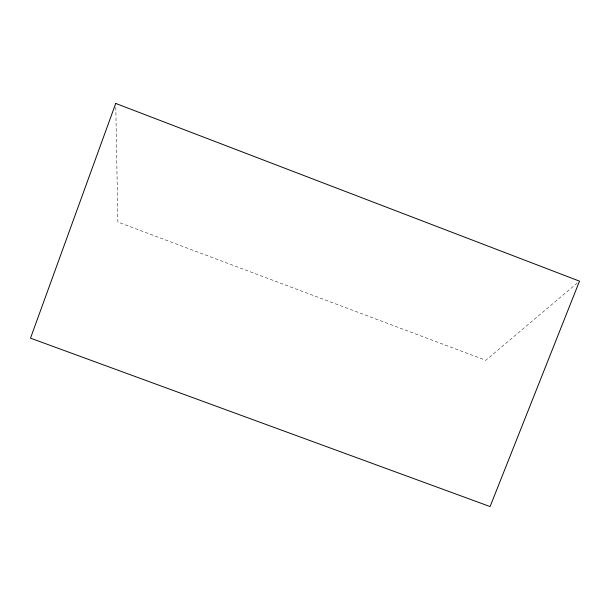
<?xml version="1.0" encoding="UTF-8"?>
<svg xmlns="http://www.w3.org/2000/svg" width="610" height="610" viewBox="0 0 610 610"><rect width="100%" height="100%" fill="white"/><g stroke="black" fill="none" stroke-linecap="round" stroke-linejoin="round"><path stroke-width="0.46" stroke-dasharray="3.05 2.29" d="M577.327 282.987L485.781 360.304L117.882 222.055L115.793 107.246"/><path stroke-width="0.91" d="M115.725 103.433L30.5 338.154L490.089 506.567L579.5 281.149L115.725 103.433"/></g></svg>
